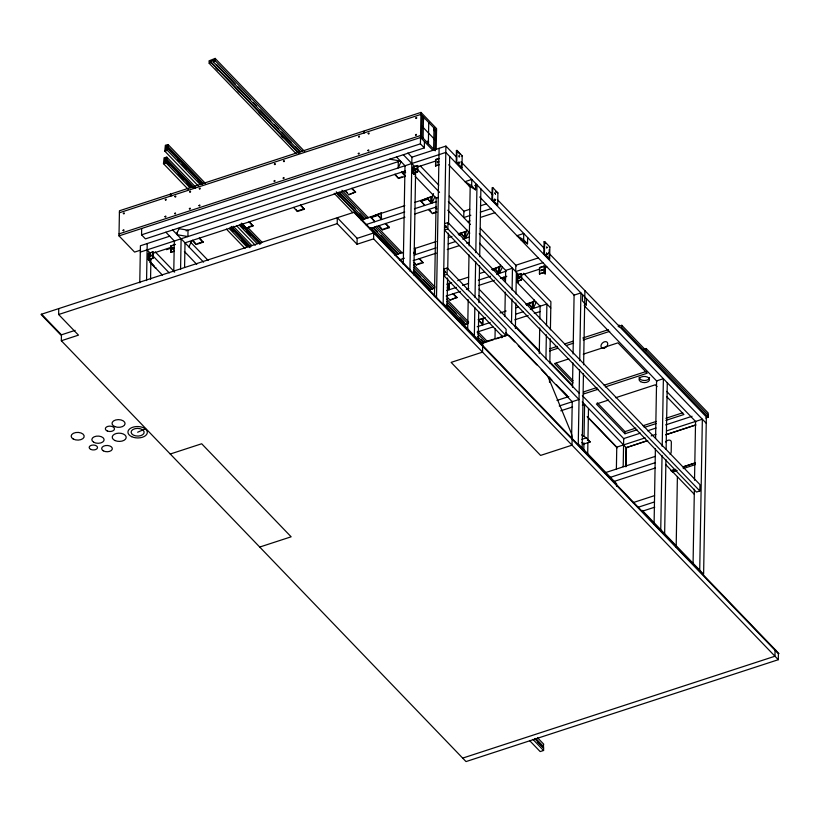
<?xml version="1.0" encoding="UTF-8"?>
<svg xmlns="http://www.w3.org/2000/svg" width="820" height="820" viewBox="0 0 820 820"><rect width="100%" height="100%" fill="white"/><g stroke="black" fill="none" stroke-linecap="round" stroke-linejoin="round"><path stroke-width="1.23" d="M41.594 314.193L61.438 334.827L61.336 340.741L78.474 335.144L58.64 314.511L58.743 308.607M140.671 250.11L134.593 252.099L119.002 235.883L119.443 210.781L170.458 194.135L172.015 195.754M139.769 282.797L140.415 245.764L169.689 236.211M424.432 141.563L424.319 147.897L145.458 238.876L141.563 234.827L141.675 228.493M146.565 280.573L147.21 243.54M149.896 254.538L149.506 260.965L148.205 259.612L148.317 253.288L153.012 251.976L152.899 258.31L148.645 259.694L148.758 253.359L153.012 251.976M150.552 279.507L150.911 259.048M152.899 258.31L152.848 251.801M170.416 196.134L170.458 194.135M170.99 195.949L171.021 193.95L194.822 186.181L194.791 188.18M174.209 251.33L170.857 252.201L170.97 245.867L175.5 244.391M171.021 252.365L170.97 245.867M173.778 271.697L174.311 240.998M177.263 232.193L177.212 234.725L187.913 236.56L188.026 230.225L178.514 228.595M180.574 269.483L181.107 238.784M184.582 267.135L185.012 242.833L405.49 170.898M195.355 187.995L195.396 185.996L363.731 131.077L363.69 133.076M199.516 238.015L203.073 242.259L196.277 244.483L192.71 240.239M249.393 221.748L252.949 225.992L246.154 228.206L246.164 227.683M300.684 205.01L304.251 209.254L297.445 211.478L296.03 209.459M357.038 244.257L337.204 223.634L337.307 217.72L357.141 238.353L357.038 244.257L373.612 238.856L778.303 659.7L466.016 761.585L61.336 340.741M348.746 194.74L355.552 191.993L348.746 194.74L344.841 190.691M364.264 132.891L364.295 130.892L420.978 112.401L436.568 128.617L436.199 149.24M374.719 221.759L370.835 217.177L377.63 214.953L381.208 218.673L381.31 212.862L374.832 215.424M373.612 238.856L373.715 232.941M381.31 212.862L381.526 219.534L377.63 214.953M385.748 223.399L389.315 227.642L382.52 229.856L378.953 225.623M398.305 161.622L398.192 167.957L401.093 161.684M401.861 172.005L405.418 176.249L398.622 178.463L395.055 174.219M403.276 264.235L404.998 165.742M409.918 270.969L411.906 157.184L445.916 146.093L456.535 157.143M413.331 173.327L414.469 174.506L412.89 173.245L412.993 166.921L417.698 165.609L417.585 171.944L413.331 173.327L413.444 166.993L417.698 165.609M414.182 174.599L414.233 172.067M414.53 170.703L414.582 168.172M413.813 275.028L415.668 168.848M417.585 171.944L417.534 165.435M419.522 258.525L423.089 262.769L416.293 264.983L414.869 262.974M424.319 147.897L420.424 143.838L420.978 112.401M424.596 205.482L420.711 200.9L427.517 198.686L431.084 202.397L431.187 196.595L424.709 199.147M421.798 136.797L422.167 115.671M423.099 138.139L423.468 117.034M428.368 143.623L428.737 122.508M431.187 196.595L431.402 203.268L427.517 198.686M436.927 212.113L432.396 213.589L435.799 211.949M433.636 149.096L434.005 127.992M434.938 150.45L435.297 129.334M438.884 164.963L435.543 165.835L435.645 159.5L439.048 158.393M435.697 165.999L435.645 159.5M434.446 296.656L436.168 198.163L438.433 197.415M436.506 297.916L439.11 148.307M445.916 146.093L443.169 303.369L478.244 339.839L478.736 311.702M502.609 336.702L443.692 275.428L443.733 272.804L444.112 273.367L445.168 272.332L445.188 271.256L444.163 270.897L443.753 271.717L443.794 269.093L447.197 267.986L506.124 329.261L506.012 335.595L495.977 338.885M444.491 227.376L444.881 227.939L445.936 226.914L445.947 225.828L444.922 225.479L444.512 226.299M506.012 335.595L447.084 274.321L447.197 267.986M447.853 228.893L444.45 230.01L696.457 492.072L699.849 490.965L447.853 228.893L447.966 222.568L444.563 223.675M447.064 307.418L447.577 278M447.74 269.042L448.366 233.228M448.519 224.27L449.698 156.476M450.057 300.11L456.873 297.363L450.057 300.11L446.162 296.051L460.327 291.438M456.207 162.698L456.412 150.562L456.986 150.378L462.183 155.779L461.967 167.926L461.404 168.11L456.207 162.698L456.771 162.514L461.967 167.926M456.771 162.514L456.986 150.378M461.404 168.11L461.506 162.032M466.57 231.629L458.154 233.936L464.96 231.711L465.176 238.384L461.291 233.802L459.015 234.551M464.96 231.711L464.858 237.523L461.291 233.802M467.697 329.056L468.21 299.628M468.374 290.68L468.999 254.856M469.153 245.908L470.178 187.062M471.674 185.771L471.787 179.436L464.981 181.661L471.674 185.771L475.569 189.83L475.682 183.495M474.349 335.79L474.831 307.643M475.016 297.414L475.641 261.6M475.795 252.642L476.984 184.849L474.708 185.586M478.89 302.744L479.536 265.649M479.69 256.691L480.879 188.897M482.631 318.232L482.529 324.043L478.952 320.323L478.941 320.856L482.847 324.904L482.949 318.57L478.091 319.718M491.928 199.854L492.143 187.708L492.707 187.524L497.904 192.936L497.689 205.072L497.125 205.256L491.928 199.854L492.492 199.67L497.689 205.072M492.492 199.67L492.707 187.524M492.256 269.39L498.734 266.838L498.949 273.511L495.054 268.929L492.789 269.667M495.003 338.742L495.177 328.512M498.734 266.838L498.632 272.64L495.054 268.929M501.778 337.809L501.819 335.247M504.864 316.479L505.284 292.176M505.468 281.947L505.663 270.426L512.469 268.212L512.09 289.962M511.506 323.213L511.936 298.91M515.38 328.543L515.831 302.959M515.985 294.011L516.364 272.26M517.246 281.383L518.373 282.572L516.795 281.311L516.907 274.977L521.602 273.665L521.489 279.999L517.246 281.383L517.348 275.048L521.602 273.665M518.158 278.861L518.209 276.33M518.445 278.769L518.486 276.237M521.489 279.999L521.438 273.501M523.631 239.809L523.744 233.474L516.938 235.699L523.631 239.809L527.526 243.858L527.639 237.523M525.702 304.179L532.508 301.965L532.723 308.627L528.828 304.056L526.563 304.794M532.508 301.965L532.405 307.766L528.828 304.056M543.865 272.67L539.447 273.89L539.56 267.556L544.091 266.08L545.392 267.433L545.279 273.767L543.865 272.67L544.091 266.08M539.611 274.064L539.56 267.556M539.263 353.553L539.714 327.979M539.867 319.021L540.093 306.229M543.885 253.882L544.101 241.746L544.664 241.562L549.861 246.963L549.646 259.11L549.082 259.294L543.885 253.882L544.449 253.698L549.646 259.11M544.449 253.698L544.664 241.562M544.992 273.859L545.392 267.433M545.935 359.016L546.356 334.714M546.509 325.755L546.889 304.005L530.355 309.406M549.082 259.294L549.256 249.577M537.479 737.682L543.691 744.14L543.25 746.897L543.26 746.2M549.492 382.253L549.584 377.138M549.83 363.065L550.251 338.762M550.404 329.804L550.896 301.729L523.529 273.265M529.535 740.511L540.185 751.581L543.578 750.474L543.629 747.85L534.753 738.625M571.622 437.121L572.247 401.308M572.493 387.235L572.913 362.932M573.067 353.973L574.092 295.128L580.898 292.914L579.72 360.708M579.555 369.666L578.264 443.856L616.578 483.708L616.537 486.239M582.518 294.606L582.415 300.94L586.31 304.989L586.423 298.654M582.159 447.915L583.451 373.715M583.614 364.767L584.906 290.628M583.799 450.446L583.932 442.769M584.045 436.373L584.598 404.393L582.333 405.141M587.694 454.505L587.889 442.984M587.94 440.432L588.493 408.452M616.384 468.886L616.763 447.146L645.166 437.88M619.049 327.088L619.079 324.976M618.147 326.493L621.796 325.304L621.765 327.416L708.142 417.247L705.733 418.036M623.19 466.672L623.682 438.587L640.471 433.114M636.996 429.813L624.963 433.739L625.004 431.627L597.288 402.804M625.834 466.621L626.162 447.628L647.759 440.576L626.234 447.699L625.906 466.703M646.15 350.632L646.191 348.52L643.925 349.258M654.083 524.185L655.395 448.714M655.58 438.474L656.584 380.91L663.38 378.696L662.201 446.49M660.746 529.638L662.047 455.448M664.641 533.687L665.942 459.497M666.117 449.268L667.285 382.745M676.162 547.135L677.392 476.707M693.074 563.432L694.366 489.232M694.519 480.284L695.555 421.439M699.849 490.965L699.962 484.63L447.966 222.568M699.716 570.166L702.351 419.225L666.762 430.838M708.142 417.247L708.213 413.024L646.191 348.52M778.303 659.7L778.405 653.796L353.881 212.308M188.303 189.461L163.477 163.651L164.092 157.799L166.798 157.132L195.16 186.632M198.491 186.16L164.769 151.095L165.373 145.253L168.09 144.576L205.348 183.332M194.073 187.698L166.593 159.121L165.876 159.295L165.968 158.434L165.179 158.629L164.81 162.227L166.398 160.986L192.105 187.718M203.37 183.475L167.874 146.565L167.167 146.739L167.26 145.878L166.47 146.073L166.101 149.671L167.69 148.43L202.294 184.418M190.127 187.872L166.193 162.975L166.398 160.986M166.593 159.121L166.798 157.132M200.305 184.561L167.475 150.419L167.69 148.43M167.874 146.565L168.09 144.576M494.962 200.49C494.081 196.974 496.541 201.546 494.839 199.895M519.829 277.17L518.752 278.093M542.481 269.749L541.149 270.518M546.878 254.641L546.54 253.288M176.566 234.048L179.467 227.786M188.907 246.881L191.808 240.619M433.534 193.612L432.078 196.749L431.966 203.083L434.866 196.81M466.816 229.774L465.852 231.865L465.739 238.2L468.64 231.927M500.589 264.901L499.626 266.992L499.513 273.327L502.414 267.053M534.363 300.028L533.4 302.119L533.287 308.443L536.188 302.18M459.179 157.04C459.056 153.832 460.635 158.434 458.8 155.81M137.637 432.232L145.355 428.87M304.691 151.536L215.147 58.415L209.038 60.864L209.213 63.314L296.102 153.678M299.023 153.114L210.299 61.49L214.051 59.983L213.241 61.705L300.13 152.059M209.213 63.314L211.293 62.484L298.183 152.838M213.241 61.705L215.322 60.864L302.211 151.228M119.412 212.769L420.937 114.4L436.527 130.616M119.043 233.884L420.568 135.515L435.297 150.829M119.002 235.883L420.537 137.514L432.663 150.121M141.563 234.827L420.424 143.838M186.089 230.861L399.022 161.386M140.302 252.099L445.803 152.428L706.245 423.274M171.134 246.031L174.322 244.995M435.809 159.664L438.997 158.629M153.371 253.154L171.113 247.363M416.878 167.188L435.799 161.007M166.511 249.669L173.307 247.455M461.609 155.964L462.183 155.779M148.205 259.612L152.735 258.136M170.857 252.201L174.26 251.094M197.415 243.581L203.083 241.736M248.429 226.945L252.96 225.459M298.593 210.576L304.261 208.731M398.633 177.94L402.025 176.833M412.89 173.245L417.421 171.769M435.543 165.835L438.936 164.728M155.902 267.781L155.328 267.966L150.142 262.554M58.64 314.511L337.204 223.634M361.005 219.934L404.813 205.646M414.541 202.468L432.796 196.513M370.824 217.7L377.63 215.486M420.701 201.433L427.507 199.209M365.761 224.68L404.701 211.98M414.438 208.803L436.496 201.597M369.656 228.729L404.947 217.218M414.684 214.04L436.578 206.896M383.657 228.964L389.326 227.119M75.153 330.347L60.834 335.021L41 314.388L354.476 212.113L779 653.601L778.405 653.796M357.141 238.353L374.32 232.747M497.904 192.936L495.598 191.316M469.778 209.295L463.864 211.222L463.751 217.556L470.854 215.24M480.428 205.82L486.342 203.883M480.315 212.154L490.965 208.68M467.656 221.605L470.014 220.836M480.663 217.361L494.86 212.728M394.779 255.051L403.296 252.273M414.243 248.706L436.148 241.562M448.314 237.585L451.963 236.396M459.005 235.073L461.281 234.335M399.535 259.796L404.404 258.218M414.141 255.04L436.035 247.896M448.212 243.919L455.51 241.541M462.808 239.163L469.142 237.093M413.167 260.678L436.281 253.134M447.238 249.567L459.405 245.59M466.703 243.212L469.142 242.412M417.431 264.091L420.834 262.974M443.692 275.428L447.084 274.321M549.297 247.148L549.861 246.963M428.553 290.178L434.641 288.189M446.808 284.222L451.676 282.633M457.755 280.655L468.702 277.078M479.659 273.501L484.528 271.922M491.826 269.534L500.343 266.756M492.779 270.2L495.054 269.452M538.299 257.921L515.821 265.26L515.718 271.584L542.922 262.707M446.797 290.526L456.432 287.379M462.511 285.401L468.599 283.412M478.327 280.235L490.493 276.268M496.582 274.28L506.319 271.102L479.536 243.263M466.406 289.45L468.845 288.65M478.572 285.483L494.398 280.317M500.477 278.339L506.811 276.268M539.724 267.73L543.967 266.336M520.792 275.253L539.724 269.083M544.449 267.535L546.817 266.766M516.795 281.311L521.325 279.825M539.447 273.89L543.978 272.414L545.279 273.767M462.326 325.304L468.415 323.316M480.581 319.349L485.45 317.76M500.046 312.994L506.135 311.005M515.862 307.838L518.302 307.039M528.029 303.861L534.117 301.883M526.553 305.317L528.828 304.579M477.178 326.749L490.206 322.506M515.749 314.173L523.058 311.784M477.066 332.11L492.881 326.954M514.786 319.81L528.172 315.444M534.25 313.455L540.339 311.467M480.417 343.088L506.852 335.329A11.5 4.705 71.9 0 1 510.511 336.989L545.536 373.418A11.5 4.705 71.9 0 1 549.133 379.301L570.904 432.242A7.154 2.921 71.9 0 1 572.124 438.054L572.001 445.168L540.585 455.418L451.123 362.378L482.539 352.128L482.662 345.025A7.154 2.921 71.9 0 1 484.036 341.909M482.683 343.221L493.558 339.664M170.263 454.013L201.679 443.763L291.141 536.803L259.725 547.053M549.943 348.746L557.251 346.358M564.56 343.98L573.088 341.192M582.825 338.014L608.399 329.671M549.492 350.991L557.928 348.244M566.353 345.486L573.58 343.129M583.215 339.982L609.721 331.341M568.875 358.863L554.505 363.557L573.098 382.899M583.245 354.178L617.983 342.842L647.205 373.233L605.293 386.917M556.964 400.426L568.793 396.572M596.939 387.542L583.768 391.837L583.727 393.948L598.098 389.254M604.125 385.195L646.047 371.521M559.22 405.992L572.237 401.749M560.757 410.81L572.585 406.956M608.419 400.088L596.386 404.014L624.963 433.739M615.635 397.731L655.334 384.785L657.066 386.589M581.831 439.346L586.361 437.87L590.267 441.918L583.461 444.132L581.903 442.513M625.004 431.627L635.828 428.091M643.044 425.734L656.277 421.418M665.901 418.282L682.742 412.788M644.212 427.456L656.246 423.53M665.871 420.393L683.911 414.5L666.588 396.49M647.677 430.766L656.072 428.019M665.666 424.893L692.059 416.283M651.162 435.922L655.959 434.354M665.758 434.713L695.749 424.924M665.83 434.784L695.821 424.996M604.873 472.822L655.262 456.381M609.567 477.588L655.149 462.716M613.462 481.647L655.457 467.943M671.088 470.752L674.696 469.583M683.091 466.836L695.083 462.921M671.16 470.823L675.967 469.265M683.162 466.908L695.155 463.003M672.39 472.105L677.187 470.536M683.193 468.579L695.186 464.663M632.989 502.65L654.575 495.608M637.673 507.416L654.473 501.942M642.767 511.075L654.77 507.17M775.658 650.127L775.064 650.322L774.961 656.226L462.675 758.11M543.629 747.85L537.91 742.438M164.769 151.095L167.475 150.419M163.477 163.651L166.193 162.975M438.382 161.407C435.676 162.247 439.417 163.477 438.536 161.468M437.501 162.616L438.546 161.53M415.883 168.879L414.756 170.037L415.894 168.951M151.054 255.194L149.998 256.27M150.162 256.393L151.218 255.317M389.746 159.172L400.447 161.007M402.087 172.005L405.654 172.62M503.408 277.375L505.786 277.785M413.649 171.247L413.413 170.263L413.68 170.775M148.85 256.639L148.83 257.47M519.788 276.945L518.63 277.098L518.66 278.103M518.609 278.031L519.624 278.031L519.808 277.006M173.85 247.835C171.472 247.035 173.297 250.602 173.871 247.896M468.876 185.709L475.569 189.83M520.833 239.747L527.526 243.858M584.393 303.81L586.31 304.989M581.585 434.928L586.361 437.87M587.397 440.155L590.267 441.918M458.759 162.022L459.149 162.596M458.841 163.426C458.821 160.822 460.471 163.477 459.118 162.749M546.561 247.015C548.18 248.952 546.94 245.856 546.55 248.04M438.638 161.56L437.521 161.468L437.511 162.729M415.986 168.982C412.972 168.049 416.252 171.974 415.832 168.817M172.559 248.819C174.885 250.018 173.379 246.082 172.651 248.86M456.412 150.562L459.876 154.17M544.101 241.746L545.833 243.55M621.796 325.304L708.183 415.135M460.963 161.745L492.83 194.883M497.258 199.485L544.183 248.286M548.611 252.888L706.358 416.939L703.611 574.215L642.234 510.388M421.982 126.239L435.112 139.892M448.735 164.769L469.983 186.857M479.72 196.984L574.451 295.497M584.199 305.635L656.892 381.238M666.65 391.376L695.903 421.808M407.878 152.991L412.296 157.583M420.24 165.845L438.782 185.125M449.37 196.144L464.376 211.755M480.274 228.278L516.467 265.926M403.358 154.734L414.91 166.757M416.591 168.51L439.551 192.382M448.376 201.566L470.444 224.516M479.28 233.7L519.009 275.007M520.772 276.842L550.784 308.064M396.552 156.958L405.377 166.142M415.094 176.238L436.435 198.43M447.761 210.207L469.829 233.157M516.62 281.824L540.452 306.608M503.183 277.375L505.325 279.599M401.523 172.19L405.418 176.249M435.297 207.316L436.855 208.936M502.844 277.56L505.181 279.989M444.922 225.479L446.695 227.324M420.711 200.9L424.278 204.621M428.829 209.346L430.971 211.57M394.717 174.414L398.622 178.463M428.491 209.541L432.396 213.589M665.573 464.417L694.284 494.275M556.308 363.28L573.139 380.787M514.991 325.56L539.806 351.37M549.564 361.517L572.616 385.482M582.364 395.63L624.03 438.956M479.126 289.173L579.115 393.149M582.251 401.954L626.685 448.171M479.013 295.507L579.002 399.483L572.196 401.708L541.231 369.502M562.151 390.351L567.471 395.875M587.858 417.083L617.122 447.505M549.236 377.261L551.88 380.008M556.288 384.59L567.747 396.511M587.14 416.673L617.101 447.843M505.837 332.694L514.683 341.899M518.219 345.579L536.803 364.9M444.163 270.897L445.916 272.732M351.975 188.272L355.552 191.993M413.546 252.304L414.981 253.79L415.084 247.988L415.299 254.661L413.741 253.042M447.32 287.43L448.755 288.917L448.858 283.115L449.073 289.778L447.515 288.158M453.296 293.642L456.873 297.363M351.647 188.467L355.542 192.515M385.42 223.593L389.315 227.642M419.194 258.71L423.089 262.769M452.968 293.837L456.863 297.885M345.179 190.496L347.321 192.72M370.835 217.177L374.402 220.887M378.614 225.808L382.52 229.856M413.946 262.554L416.293 264.983M341.93 190.26L368.529 217.925M376.513 226.217L402.22 252.96M413.751 264.942L435.03 287.072M446.551 299.064L468.722 322.116M477.588 331.331L487.336 341.479M341.222 191.798L366.929 218.53M374.914 226.832L400.621 253.564M413.926 267.402L434.313 288.609M446.726 301.514L468.005 323.644M477.763 333.781L485.737 342.083M216.746 64.749L235.36 84.111M238.025 86.869L250.438 99.784M253.093 102.551L256.639 106.241M260.186 109.921L270.825 120.991M274.372 124.681L278.81 129.283M281.465 132.051L291.223 142.198M295.651 146.8L300.089 151.413M339.09 191.982L355.05 208.577M359.488 213.19L364.808 218.725M373.674 227.939L377.22 231.629M380.767 235.32L398.499 253.759M414.459 270.354L420.66 276.811M423.325 279.579L432.191 288.794M447.259 304.476L456.125 313.691M459.671 317.381L464.11 321.993M480.95 339.511L483.615 342.278M339.142 192.628L364.849 219.37M372.833 227.663L398.54 254.405M413.618 270.077L432.232 289.439M446.418 304.189L465.924 324.474M477.455 336.466L483.656 342.914M336.261 191.839L362.86 219.504M370.845 227.806L396.552 254.538M413.393 272.055L430.244 289.573M446.203 306.178L464.817 325.54M477.23 338.445L481.668 343.057M336.313 192.485L362.911 220.149M370.005 227.519L396.593 255.184M413.331 272.63L430.285 290.218M446.131 306.741L463.976 325.263M477.281 339.09L481.596 343.621M215.67 67.732L218.325 70.499M237.831 90.784L239.604 92.629M259.11 112.914L260.883 114.759M281.27 135.966L283.043 137.811M338.014 194.975L339.787 196.82M358.412 216.183L361.066 218.94M379.691 238.302L382.345 241.07M423.13 283.484L424.904 285.329M334.222 193.325L352.846 212.687M300.356 205.205L304.251 209.254M293.55 207.419L297.445 211.478M249.054 221.933L252.949 225.992M247.937 227.622L262.133 242.382M242.587 223.962L244.022 225.449M241.521 223.153L261.047 243.448M242.259 224.157L246.154 228.206M166.47 146.073L202.847 183.905M241.695 224.249L259.632 242.956M240.445 224.096L259.96 244.391M177.622 159.674L179.395 161.519M182.06 164.287L186.499 168.91M198.03 180.902L200.695 183.67M240.619 225.192L243.284 227.96M246.83 231.65L250.377 235.34M239.348 225.162L257.09 243.612M236.642 225.838L255.276 245.211M233.28 226.269L251.904 245.631M231.301 226.422L250.807 246.707M165.179 158.629L192.659 187.206M231.476 227.519L250.1 246.881M230.225 227.365L249.731 247.64M165.681 161.161L169.227 164.851M178.094 174.065L183.413 179.6M186.96 183.29L190.506 186.97M230.399 228.462L233.064 231.23M241.92 240.445L247.24 245.979M229.128 228.431L246.861 246.871M226.422 229.108L245.036 248.47M199.178 238.21L203.073 242.259M192.382 240.434L196.277 244.483M190.435 242.033L208.095 260.391M172.671 230L203.565 262.133M165.865 232.214L174.691 241.398M184.408 251.494L196.769 264.347M155.185 251.832L174.66 272.086M147.108 249.874L150.224 253.113M153.299 256.322L169.238 272.896M148.645 259.694L149.783 260.873M150.706 262.369L154.17 265.977M150.039 262.226L162.432 275.11M535.665 738.461L543.65 746.764M535.265 738.594L543.25 746.897M532.938 739.404L543.578 750.474M494.45 200.439L494.224 199.219L494.87 199.742M542.614 269.76C540.359 271.717 543.24 268.212 541.313 270.682M519.962 277.18L519.111 276.996L518.588 277.97M215.147 58.415L215.322 60.864M211.252 61.838L211.293 62.484M670.145 454.393A3.915 2.737 -43.9 0 0 671.18 451.83L671.344 442.328A3.915 2.737 -43.9 0 0 669.294 440.094A3.915 2.737 -43.9 0 0 665.573 441.99M649.573 377.466A5.227 3.075 1 0 1 644.325 380.48A5.227 3.075 1 0 1 639.118 377.323M423.12 118.674L423.653 119.751L423.12 118.674M422.976 127.12L423.509 128.197L422.976 127.12M428.091 141.05L428.624 142.116L428.091 141.05M433.657 129.632L434.19 130.708L433.657 129.632M433.503 138.078L434.046 139.154L433.503 138.078M494.942 192.936L495.475 194.012L494.942 192.936M544.152 269.636L544.582 270.508L544.183 269.565M544.429 269.544L544.87 270.415L544.408 269.585M546.704 253.185L547.381 254.528L546.704 253.185M123.359 213.446C124.189 215.199 124.906 211.478 123.359 213.446M123.061 230.338C123.892 232.091 124.609 228.37 123.061 230.338M149.845 255.768C151.208 258.423 151.802 253.257 149.845 255.768M165.302 199.762C166.142 201.505 166.829 197.825 165.302 199.762M165.004 216.654C165.835 218.407 166.552 214.686 165.004 216.654M174.937 196.615C175.767 198.368 176.484 194.647 174.937 196.615M174.639 213.507C175.47 215.26 176.187 211.539 174.639 213.507M189.676 191.808C190.506 193.561 191.224 189.84 189.676 191.808M189.379 208.7C190.219 210.443 190.906 206.763 189.379 208.7M199.311 188.672C200.141 190.414 200.859 186.693 199.311 188.672M199.014 205.564C199.844 207.316 200.562 203.585 199.014 205.564M274.413 164.164C275.243 165.917 275.961 162.196 274.413 164.164M274.116 181.056C274.956 182.809 275.622 179.108 274.116 181.056M283.484 161.212C284.314 162.954 284.991 159.254 283.484 161.212M283.187 178.104C284.017 179.846 284.714 176.156 283.187 178.104M358.576 136.704C359.406 138.457 360.123 134.736 358.576 136.704M358.289 153.596C359.119 155.339 359.806 151.659 358.289 153.596M368.211 133.558C369.041 135.31 369.758 131.589 368.211 133.558M367.924 150.46C368.754 152.202 369.43 148.502 367.924 150.46M415.822 118.029C416.662 119.771 417.329 116.081 415.822 118.029M415.535 134.921C416.365 136.663 417.052 132.983 415.535 134.921M143.305 430.387L142.27 429.577A6.529 3.854 1 0 0 131.507 430.838A6.529 3.854 1 0 0 138.18 436.076A6.529 3.854 1 0 0 143.305 430.387M604.299 348.131A3.915 2.737 -43.9 0 0 607.323 342.422A3.915 2.737 -43.9 0 0 601.439 344.338A3.915 2.737 -43.9 0 0 604.299 348.131M93.654 442.205A6.14 3.618 1 0 0 103.914 440.678A6.14 3.618 1 0 0 96.37 436.178A6.14 3.618 1 0 0 93.654 442.205M114.861 426.615A6.529 3.854 1 0 0 125.06 423.837A6.529 3.854 1 0 0 115.702 419.973A6.529 3.854 1 0 0 114.861 426.615M107.287 430.992A4.571 2.696 1 0 0 114.462 429.096A4.571 2.696 1 0 0 107.973 426.349A4.571 2.696 1 0 0 107.287 430.992M90.754 449.391A4.182 2.46 1 0 0 97.477 447.894A4.182 2.46 1 0 0 91.799 445.188A4.182 2.46 1 0 0 90.754 449.391M103.289 450.815A5.33 3.136 1 0 0 112.176 449.442A5.33 3.136 1 0 0 105.575 445.567A5.33 3.136 1 0 0 103.289 450.815M115.066 440.565A7.001 4.131 1 0 0 126.167 437.818A7.001 4.131 1 0 0 116.379 433.483A7.001 4.131 1 0 0 115.066 440.565M131.692 436.681A9.697 5.709 1 0 0 147.241 433.124A9.697 5.709 1 0 0 133.978 426.902A9.697 5.709 1 0 0 131.692 436.681M73.216 439.007A6.529 3.854 1 0 0 84.04 437.183A6.529 3.854 1 0 0 75.768 432.54A6.529 3.854 1 0 0 73.216 439.007M640.594 381.638A5.227 3.075 1 0 0 649.348 380.377A5.227 3.075 1 0 0 642.972 376.513A5.227 3.075 1 0 0 640.594 381.638"/></g></svg>
